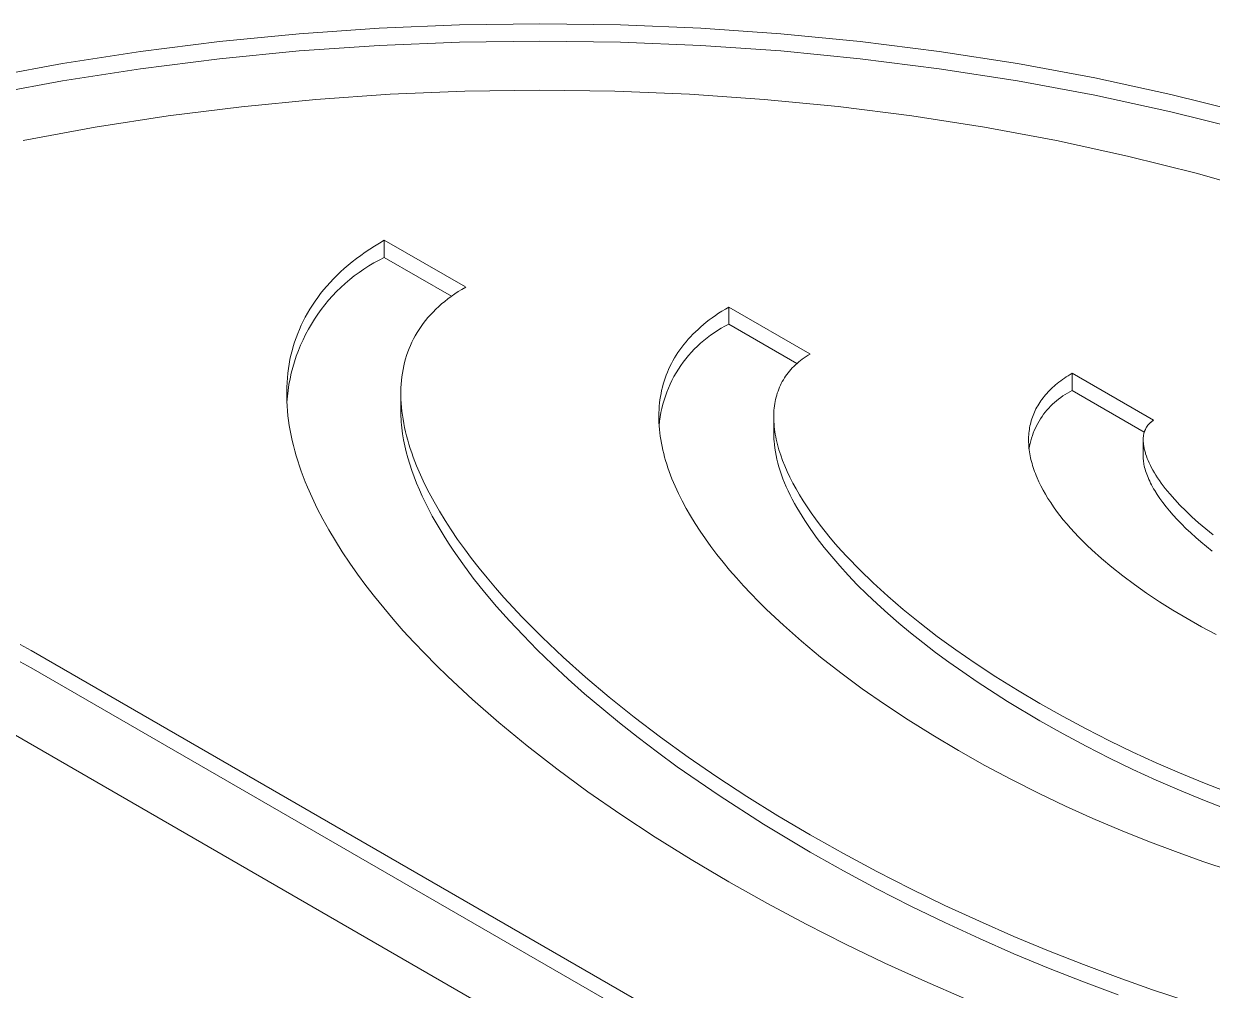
# Model space of a CAD drawing. Header units: inches. Extents: x -10 to 196, y -2 to 124.
# Drawn here: x 184.16 to 184.6495, y 47.68 to 48.0781 of the extents above; entities that cross this region are included whole.
import ezdxf

# ---------------------------------------------------------------- set-up
doc = ezdxf.new("R2010")
doc.units = ezdxf.units.IN
doc.layers.add('ZANO_R', color=7, linetype='Continuous', lineweight=0)

msp = doc.modelspace()

# ---------------------------------------------------------------- linework, layer by layer
at = {"layer": 'ZANO_R'}
for p, q in [((184.27345, 48.07403), (184.30641, 48.07631)), ((184.30641, 48.07631), (184.33948, 48.07767)), ((184.33948, 48.07767), (184.37262, 48.07813)), ((184.37262, 48.07813), (184.40576, 48.07767)), ((184.40576, 48.07767), (184.43884, 48.07631)), ((184.43884, 48.07631), (184.47179, 48.07403)), ((184.20816, 48.06675), (184.24068, 48.07084)), ((184.24068, 48.07084), (184.27345, 48.07403)), ((184.30641, 48.06919), (184.33948, 48.07056)), ((184.33948, 48.07056), (184.37262, 48.07102)), ((184.37262, 48.07102), (184.40576, 48.07056)), ((184.40576, 48.07056), (184.43884, 48.06919)), ((184.47179, 48.07403), (184.50456, 48.07085)), ((184.50456, 48.07085), (184.53708, 48.06675)), ((184.17595, 48.06174), (184.20816, 48.06675)), ((184.24068, 48.06373), (184.27345, 48.06692)), ((184.27345, 48.06692), (184.30641, 48.06919)), ((184.43884, 48.06919), (184.47179, 48.06692)), ((184.47179, 48.06692), (184.50456, 48.06373)), ((184.53708, 48.06675), (184.56929, 48.06174)), ((184.14411, 48.05582), (184.17595, 48.06174)), ((184.17595, 48.05462), (184.20816, 48.05963)), ((184.20816, 48.05963), (184.24068, 48.06373)), ((184.50456, 48.06373), (184.53708, 48.05963)), ((184.53708, 48.05963), (184.56929, 48.05463)), ((184.56929, 48.06174), (184.60113, 48.05582)), ((184.60113, 48.05582), (184.63254, 48.04899)), ((184.14411, 48.0487), (184.17595, 48.05462)), ((184.34176, 48.05035), (184.31095, 48.04907)), ((184.37262, 48.05077), (184.34176, 48.05035)), ((184.40348, 48.05035), (184.37262, 48.05077)), ((184.43429, 48.04907), (184.40348, 48.05035)), ((184.56929, 48.05463), (184.60113, 48.04871)), ((184.28026, 48.04695), (184.24974, 48.04398)), ((184.31095, 48.04907), (184.28026, 48.04695)), ((184.46498, 48.04695), (184.43429, 48.04907)), ((184.4955, 48.04399), (184.46498, 48.04695)), ((184.60113, 48.04871), (184.63254, 48.04188)), ((184.63254, 48.04899), (184.66345, 48.04125)), ((184.21945, 48.04017), (184.18945, 48.0355)), ((184.24974, 48.04398), (184.21945, 48.04017)), ((184.52578, 48.04017), (184.4955, 48.04399)), ((184.55578, 48.03551), (184.52578, 48.04017)), ((184.63254, 48.04188), (184.66345, 48.03414)), ((184.18945, 48.0355), (184.1598, 48.02999)), ((184.58544, 48.02999), (184.55578, 48.03551)), ((184.61469, 48.02363), (184.58544, 48.02999)), ((184.64348, 48.01643), (184.61469, 48.02363)), ((184.67175, 48.00837), (184.64348, 48.01643)), ((184.30254, 47.98533), (184.30448, 47.98659)), ((184.30448, 47.98659), (184.30648, 47.98782)), ((184.30648, 47.98782), (184.30853, 47.98903)), ((184.30853, 47.98903), (184.30853, 47.98192)), ((184.30853, 47.98903), (184.34195, 47.96973)), ((184.29534, 47.98007), (184.29706, 47.98142)), ((184.29706, 47.98142), (184.29883, 47.98274)), ((184.29883, 47.98274), (184.30066, 47.98405)), ((184.30066, 47.98405), (184.30254, 47.98533)), ((184.30636, 47.98081), (184.30853, 47.98192)), ((184.30853, 47.98192), (184.33623, 47.96592)), ((184.2905, 47.97589), (184.29206, 47.97731)), ((184.29206, 47.97731), (184.29367, 47.9787)), ((184.29367, 47.9787), (184.29534, 47.98007)), ((184.29811, 47.9757), (184.3001, 47.97708)), ((184.3001, 47.97708), (184.30215, 47.9784)), ((184.30215, 47.9784), (184.30423, 47.97964)), ((184.30423, 47.97964), (184.30636, 47.98081)), ((184.28482, 47.97003), (184.28616, 47.97152)), ((184.28616, 47.97152), (184.28755, 47.973)), ((184.28755, 47.973), (184.289, 47.97446)), ((184.289, 47.97446), (184.2905, 47.97589)), ((184.29241, 47.97115), (184.29426, 47.97273)), ((184.29426, 47.97273), (184.29616, 47.97425)), ((184.29616, 47.97425), (184.29811, 47.9757)), ((184.28111, 47.96541), (184.28229, 47.96697)), ((184.28229, 47.96697), (184.28353, 47.96851)), ((184.28353, 47.96851), (184.28482, 47.97003)), ((184.28721, 47.96605), (184.28888, 47.96781)), ((184.28888, 47.96781), (184.29062, 47.96951)), ((184.29062, 47.96951), (184.29241, 47.97115)), ((184.33751, 47.96683), (184.3361, 47.96583)), ((184.33897, 47.9678), (184.33751, 47.96683)), ((184.34048, 47.96874), (184.33897, 47.9678)), ((184.34204, 47.96967), (184.34048, 47.96874)), ((184.27788, 47.96062), (184.27891, 47.96223)), ((184.27891, 47.96223), (184.27998, 47.96383)), ((184.27998, 47.96383), (184.28111, 47.96541)), ((184.28255, 47.96045), (184.28404, 47.96237)), ((184.28404, 47.96237), (184.28559, 47.96423)), ((184.28559, 47.96423), (184.28721, 47.96605)), ((184.33215, 47.96271), (184.33093, 47.96163)), ((184.33342, 47.96378), (184.33215, 47.96271)), ((184.33474, 47.96481), (184.33342, 47.96378)), ((184.3361, 47.96583), (184.33474, 47.96481)), ((184.27513, 47.95565), (184.27599, 47.95733)), ((184.27599, 47.95733), (184.27691, 47.95898)), ((184.27691, 47.95898), (184.27788, 47.96062)), ((184.27977, 47.95646), (184.28112, 47.95848)), ((184.28112, 47.95848), (184.28255, 47.96045)), ((184.32652, 47.95709), (184.32553, 47.9559)), ((184.32755, 47.95825), (184.32652, 47.95709)), ((184.32863, 47.9594), (184.32755, 47.95825)), ((184.32976, 47.96053), (184.32863, 47.9594)), ((184.33093, 47.96163), (184.32976, 47.96053)), ((184.44236, 47.95612), (184.44361, 47.95705)), ((184.44361, 47.95705), (184.4449, 47.95796)), ((184.4449, 47.95796), (184.44622, 47.95886)), ((184.44622, 47.95886), (184.44758, 47.95974)), ((184.44758, 47.95974), (184.44899, 47.96061)), ((184.44899, 47.96061), (184.45042, 47.96146)), ((184.45042, 47.96146), (184.45042, 47.95435)), ((184.45042, 47.96146), (184.48385, 47.94216)), ((184.27285, 47.95053), (184.27355, 47.95225)), ((184.27355, 47.95225), (184.27432, 47.95396)), ((184.27432, 47.95396), (184.27513, 47.95565)), ((184.27612, 47.95015), (184.27726, 47.9523)), ((184.27726, 47.9523), (184.27848, 47.9544)), ((184.27848, 47.9544), (184.27977, 47.95646)), ((184.32285, 47.95221), (184.32205, 47.95094)), ((184.3237, 47.95346), (184.32285, 47.95221)), ((184.32459, 47.95469), (184.3237, 47.95346)), ((184.32553, 47.9559), (184.32459, 47.95469)), ((184.43667, 47.95126), (184.43773, 47.95226)), ((184.43773, 47.95226), (184.43883, 47.95325)), ((184.43883, 47.95325), (184.43997, 47.95422)), ((184.43997, 47.95422), (184.44115, 47.95518)), ((184.44115, 47.95518), (184.44236, 47.95612)), ((184.4458, 47.95179), (184.44731, 47.95269)), ((184.44731, 47.95269), (184.44885, 47.95355)), ((184.44885, 47.95355), (184.45042, 47.95435)), ((184.45042, 47.95435), (184.47844, 47.93817)), ((184.27103, 47.94524), (184.27158, 47.94702)), ((184.27158, 47.94702), (184.27219, 47.94878)), ((184.27219, 47.94878), (184.27285, 47.95053)), ((184.27405, 47.94576), (184.27505, 47.94797)), ((184.27505, 47.94797), (184.27612, 47.95015)), ((184.31992, 47.94702), (184.3193, 47.94567)), ((184.32059, 47.94834), (184.31992, 47.94702)), ((184.32129, 47.94965), (184.32059, 47.94834)), ((184.32205, 47.95094), (184.32129, 47.94965)), ((184.43191, 47.94603), (184.43279, 47.9471)), ((184.43279, 47.9471), (184.4337, 47.94816)), ((184.4337, 47.94816), (184.43465, 47.94921)), ((184.43465, 47.94921), (184.43564, 47.95024)), ((184.43564, 47.95024), (184.43667, 47.95126)), ((184.43876, 47.94652), (184.44009, 47.94767)), ((184.44009, 47.94767), (184.44147, 47.94877)), ((184.44147, 47.94877), (184.44288, 47.94983)), ((184.44288, 47.94983), (184.44432, 47.95083)), ((184.44432, 47.95083), (184.4458, 47.95179)), ((184.27008, 47.94163), (184.27053, 47.94344)), ((184.27053, 47.94344), (184.27103, 47.94524)), ((184.27228, 47.94123), (184.27313, 47.94351)), ((184.27313, 47.94351), (184.27405, 47.94576)), ((184.3182, 47.94293), (184.31772, 47.94153)), ((184.31873, 47.94431), (184.3182, 47.94293)), ((184.3193, 47.94567), (184.31873, 47.94431)), ((184.42876, 47.9416), (184.42949, 47.94273)), ((184.42949, 47.94273), (184.43026, 47.94384)), ((184.43026, 47.94384), (184.43106, 47.94494)), ((184.43106, 47.94494), (184.43191, 47.94603)), ((184.43383, 47.94149), (184.435, 47.94281)), ((184.435, 47.94281), (184.43621, 47.94409)), ((184.43621, 47.94409), (184.43746, 47.94533)), ((184.43746, 47.94533), (184.43876, 47.94652)), ((184.48393, 47.9421), (184.48309, 47.94159)), ((184.26903, 47.9361), (184.26933, 47.93796)), ((184.26933, 47.93796), (184.26968, 47.9398)), ((184.26968, 47.9398), (184.27008, 47.94163)), ((184.27083, 47.93659), (184.27152, 47.93892)), ((184.27152, 47.93892), (184.27228, 47.94123)), ((184.31654, 47.93722), (184.31623, 47.93575)), ((184.31689, 47.93867), (184.31654, 47.93722)), ((184.31728, 47.94011), (184.31689, 47.93867)), ((184.31772, 47.94153), (184.31728, 47.94011)), ((184.42619, 47.93697), (184.42677, 47.93815)), ((184.42677, 47.93815), (184.4274, 47.93931)), ((184.4274, 47.93931), (184.42806, 47.94046)), ((184.42806, 47.94046), (184.42876, 47.9416)), ((184.42964, 47.93583), (184.43061, 47.9373)), ((184.43061, 47.9373), (184.43164, 47.93873)), ((184.43164, 47.93873), (184.43271, 47.94013)), ((184.43271, 47.94013), (184.43383, 47.94149)), ((184.47786, 47.93764), (184.47721, 47.93702)), ((184.47853, 47.93825), (184.47786, 47.93764)), ((184.47923, 47.93885), (184.47853, 47.93825)), ((184.47995, 47.93943), (184.47923, 47.93885)), ((184.4807, 47.93999), (184.47995, 47.93943)), ((184.48147, 47.94054), (184.4807, 47.93999)), ((184.48227, 47.94108), (184.48147, 47.94054)), ((184.48309, 47.94159), (184.48227, 47.94108)), ((184.26845, 47.93042), (184.26859, 47.93233)), ((184.26859, 47.93233), (184.26879, 47.93422)), ((184.26879, 47.93422), (184.26903, 47.9361)), ((184.26969, 47.93187), (184.27022, 47.93424)), ((184.27022, 47.93424), (184.27083, 47.93659)), ((184.31576, 47.93276), (184.31559, 47.93124)), ((184.31597, 47.93426), (184.31576, 47.93276)), ((184.31623, 47.93575), (184.31597, 47.93426)), ((184.42419, 47.93214), (184.42464, 47.93336)), ((184.42464, 47.93336), (184.42512, 47.93458)), ((184.42512, 47.93458), (184.42563, 47.93578)), ((184.42563, 47.93578), (184.42619, 47.93697)), ((184.42702, 47.93124), (184.42784, 47.9328)), ((184.42784, 47.9328), (184.42871, 47.93433)), ((184.42871, 47.93433), (184.42964, 47.93583)), ((184.47382, 47.93297), (184.47334, 47.93224)), ((184.47432, 47.93368), (184.47382, 47.93297)), ((184.47485, 47.93437), (184.47432, 47.93368)), ((184.4754, 47.93505), (184.47485, 47.93437)), ((184.47598, 47.93572), (184.4754, 47.93505)), ((184.47658, 47.93638), (184.47598, 47.93572)), ((184.47721, 47.93702), (184.47658, 47.93638)), ((184.58863, 47.93211), (184.58941, 47.93263)), ((184.58941, 47.93263), (184.59021, 47.93315)), ((184.59021, 47.93315), (184.59103, 47.93365)), ((184.59103, 47.93365), (184.59188, 47.93415)), ((184.59188, 47.93415), (184.59188, 47.92703)), ((184.59188, 47.93415), (184.62537, 47.91481)), ((184.26831, 47.92656), (184.26835, 47.9285)), ((184.26835, 47.9285), (184.26845, 47.93042)), ((184.26888, 47.92708), (184.26924, 47.92948)), ((184.26924, 47.92948), (184.26969, 47.93187)), ((184.31537, 47.92815), (184.31533, 47.92658)), ((184.31546, 47.9297), (184.31537, 47.92815)), ((184.31559, 47.93124), (184.31546, 47.9297)), ((184.42276, 47.92712), (184.42307, 47.92839)), ((184.42307, 47.92839), (184.42341, 47.92965)), ((184.42341, 47.92965), (184.42378, 47.9309)), ((184.42378, 47.9309), (184.42419, 47.93214)), ((184.42489, 47.92641), (184.42554, 47.92805)), ((184.42554, 47.92805), (184.42625, 47.92966)), ((184.42625, 47.92966), (184.42702, 47.93124)), ((184.47098, 47.92762), (184.47068, 47.9268)), ((184.47132, 47.92842), (184.47098, 47.92762)), ((184.47167, 47.92921), (184.47132, 47.92842)), ((184.47205, 47.92999), (184.47167, 47.92921)), ((184.47246, 47.93075), (184.47205, 47.92999)), ((184.47289, 47.93151), (184.47246, 47.93075)), ((184.47334, 47.93224), (184.47289, 47.93151)), ((184.58253, 47.92708), (184.58312, 47.92767)), ((184.58312, 47.92767), (184.58374, 47.92825)), ((184.58374, 47.92825), (184.58438, 47.92883)), ((184.58438, 47.92883), (184.58504, 47.92939)), ((184.58504, 47.92939), (184.58571, 47.92995)), ((184.58571, 47.92995), (184.58641, 47.9305)), ((184.58641, 47.9305), (184.58713, 47.93105)), ((184.58713, 47.93105), (184.58787, 47.93158)), ((184.58787, 47.93158), (184.58863, 47.93211)), ((184.26831, 47.92461), (184.26831, 47.92656)), ((184.26837, 47.92265), (184.26831, 47.92461)), ((184.26848, 47.92067), (184.26837, 47.92265)), ((184.26839, 47.92225), (184.26859, 47.92467)), ((184.26859, 47.92467), (184.26888, 47.92708)), ((184.31533, 47.92658), (184.31533, 47.925)), ((184.31533, 47.925), (184.31538, 47.9234)), ((184.31533, 47.91876), (184.31533, 47.92341)), ((184.31538, 47.9234), (184.31547, 47.92179)), ((184.4219, 47.92193), (184.42206, 47.92325)), ((184.42206, 47.92325), (184.42226, 47.92455)), ((184.42226, 47.92455), (184.4225, 47.92584)), ((184.4225, 47.92584), (184.42276, 47.92712)), ((184.42326, 47.92138), (184.42374, 47.92308)), ((184.42374, 47.92308), (184.42429, 47.92475)), ((184.42429, 47.92475), (184.42489, 47.92641)), ((184.46952, 47.92254), (184.46936, 47.92165)), ((184.4697, 47.92342), (184.46952, 47.92254)), ((184.46991, 47.92428), (184.4697, 47.92342)), ((184.47014, 47.92514), (184.46991, 47.92428)), ((184.4704, 47.92598), (184.47014, 47.92514)), ((184.47068, 47.9268), (184.4704, 47.92598)), ((184.57848, 47.92212), (184.57892, 47.92277)), ((184.57892, 47.92277), (184.57937, 47.9234)), ((184.57937, 47.9234), (184.57985, 47.92403)), ((184.57985, 47.92403), (184.58034, 47.92466)), ((184.58034, 47.92466), (184.58086, 47.92527)), ((184.58086, 47.92527), (184.5814, 47.92588)), ((184.5814, 47.92588), (184.58195, 47.92649)), ((184.58195, 47.92649), (184.58253, 47.92708)), ((184.58454, 47.92214), (184.58538, 47.92286)), ((184.58538, 47.92286), (184.58625, 47.92355)), ((184.58625, 47.92355), (184.58713, 47.92421)), ((184.58713, 47.92421), (184.58804, 47.92484)), ((184.58804, 47.92484), (184.58897, 47.92543)), ((184.58897, 47.92543), (184.58992, 47.926)), ((184.58992, 47.926), (184.59089, 47.92653)), ((184.59089, 47.92653), (184.59188, 47.92703)), ((184.59188, 47.92703), (184.62155, 47.9099)), ((184.26863, 47.91867), (184.26848, 47.92067)), ((184.26884, 47.91667), (184.26863, 47.91867)), ((184.31542, 47.92202), (184.31533, 47.91948)), ((184.31533, 47.91876), (184.31534, 47.9176)), ((184.31547, 47.92179), (184.3156, 47.92016)), ((184.3156, 47.92016), (184.31577, 47.91852)), ((184.31577, 47.91852), (184.31599, 47.91687)), ((184.4216, 47.91658), (184.42162, 47.91793)), ((184.42162, 47.91793), (184.42168, 47.91928)), ((184.42168, 47.91928), (184.42177, 47.92061)), ((184.42177, 47.92061), (184.4219, 47.92193)), ((184.42215, 47.91622), (184.42246, 47.91795)), ((184.42246, 47.91795), (184.42283, 47.91968)), ((184.42283, 47.91968), (184.42326, 47.92138)), ((184.46897, 47.91798), (184.46894, 47.91703)), ((184.46903, 47.91891), (184.46897, 47.91798)), ((184.46912, 47.91984), (184.46903, 47.91891)), ((184.46923, 47.92075), (184.46912, 47.91984)), ((184.46936, 47.92165), (184.46923, 47.92075)), ((184.57599, 47.91745), (184.57629, 47.91813)), ((184.57629, 47.91813), (184.5766, 47.91881)), ((184.5766, 47.91881), (184.57694, 47.91949)), ((184.57694, 47.91949), (184.5773, 47.92016)), ((184.5773, 47.92016), (184.57767, 47.92082)), ((184.57767, 47.92082), (184.57807, 47.92147)), ((184.57807, 47.92147), (184.57848, 47.92212)), ((184.58007, 47.91726), (184.58074, 47.91813)), ((184.58074, 47.91813), (184.58145, 47.91899)), ((184.58145, 47.91899), (184.58218, 47.91981)), ((184.58218, 47.91981), (184.58294, 47.92061)), ((184.58294, 47.92061), (184.58373, 47.92139)), ((184.58373, 47.92139), (184.58454, 47.92214)), ((184.26909, 47.91465), (184.26884, 47.91667)), ((184.2694, 47.91262), (184.26909, 47.91465)), ((184.31534, 47.9176), (184.31537, 47.91643)), ((184.31537, 47.91643), (184.31543, 47.91526)), ((184.31543, 47.91526), (184.31551, 47.91407)), ((184.31551, 47.91407), (184.31562, 47.91288)), ((184.31562, 47.91288), (184.31574, 47.91168)), ((184.31599, 47.91687), (184.31625, 47.9152)), ((184.31625, 47.9152), (184.31655, 47.91351)), ((184.31655, 47.91351), (184.31689, 47.91182)), ((184.42161, 47.91522), (184.4216, 47.91658)), ((184.42165, 47.91384), (184.42161, 47.91522)), ((184.42173, 47.91246), (184.42165, 47.91384)), ((184.42172, 47.91272), (184.42191, 47.91447)), ((184.42191, 47.91447), (184.42215, 47.91622)), ((184.46894, 47.91703), (184.46893, 47.91607)), ((184.46893, 47.91607), (184.46895, 47.91511)), ((184.46893, 47.90908), (184.46893, 47.91512)), ((184.46895, 47.91511), (184.46899, 47.91413)), ((184.46899, 47.91413), (184.46905, 47.91314)), ((184.46905, 47.91314), (184.46914, 47.91214)), ((184.57446, 47.91248), (184.57462, 47.91321)), ((184.57462, 47.91321), (184.5748, 47.91393)), ((184.5748, 47.91393), (184.575, 47.91464)), ((184.575, 47.91464), (184.57522, 47.91535)), ((184.57522, 47.91535), (184.57546, 47.91605)), ((184.57546, 47.91605), (184.57571, 47.91675)), ((184.57571, 47.91675), (184.57599, 47.91745)), ((184.57716, 47.91256), (184.57768, 47.91354)), ((184.57768, 47.91354), (184.57823, 47.9145)), ((184.57823, 47.9145), (184.57881, 47.91544)), ((184.57881, 47.91544), (184.57942, 47.91636)), ((184.57942, 47.91636), (184.58007, 47.91726)), ((184.62302, 47.91277), (184.62293, 47.91265)), ((184.62312, 47.91289), (184.62302, 47.91277)), ((184.62322, 47.913), (184.62312, 47.91289)), ((184.62332, 47.91312), (184.62322, 47.913)), ((184.62342, 47.91323), (184.62332, 47.91312)), ((184.62353, 47.91334), (184.62342, 47.91323)), ((184.62363, 47.91345), (184.62353, 47.91334)), ((184.62374, 47.91356), (184.62363, 47.91345)), ((184.62386, 47.91367), (184.62374, 47.91356)), ((184.62397, 47.91377), (184.62386, 47.91367)), ((184.62409, 47.91387), (184.62397, 47.91377)), ((184.62421, 47.91397), (184.62409, 47.91387)), ((184.62433, 47.91407), (184.62421, 47.91397)), ((184.62445, 47.91417), (184.62433, 47.91407)), ((184.62458, 47.91426), (184.62445, 47.91417)), ((184.62471, 47.91435), (184.62458, 47.91426)), ((184.62484, 47.91444), (184.62471, 47.91435)), ((184.62497, 47.91453), (184.62484, 47.91444)), ((184.62511, 47.91462), (184.62497, 47.91453)), ((184.62525, 47.9147), (184.62511, 47.91462)), ((184.62539, 47.91479), (184.62525, 47.9147)), ((184.26975, 47.91057), (184.2694, 47.91262)), ((184.27016, 47.90851), (184.26975, 47.91057)), ((184.27061, 47.90644), (184.27016, 47.90851)), ((184.31574, 47.91168), (184.31589, 47.91047)), ((184.31589, 47.91047), (184.31606, 47.90926)), ((184.31606, 47.90926), (184.31647, 47.90681)), ((184.31689, 47.91182), (184.31728, 47.91011)), ((184.31728, 47.91011), (184.31771, 47.90838)), ((184.31771, 47.90838), (184.31818, 47.90665)), ((184.42185, 47.91107), (184.42173, 47.91246)), ((184.42199, 47.90967), (184.42185, 47.91107)), ((184.42218, 47.90826), (184.42199, 47.90967)), ((184.42239, 47.90685), (184.42218, 47.90826)), ((184.46893, 47.90908), (184.46894, 47.90837)), ((184.46894, 47.90837), (184.46896, 47.90766)), ((184.46914, 47.91214), (184.46926, 47.91113)), ((184.46926, 47.91113), (184.4694, 47.9101)), ((184.4694, 47.9101), (184.46956, 47.90907)), ((184.46956, 47.90907), (184.46975, 47.90803)), ((184.46975, 47.90803), (184.46997, 47.90698)), ((184.57389, 47.90726), (184.57391, 47.90802)), ((184.57391, 47.90802), (184.57396, 47.90877)), ((184.57396, 47.90877), (184.57402, 47.90952)), ((184.57402, 47.90952), (184.5741, 47.91027)), ((184.5741, 47.91027), (184.5742, 47.91101)), ((184.5742, 47.91101), (184.57432, 47.91175)), ((184.57432, 47.91175), (184.57446, 47.91248)), ((184.5751, 47.90744), (184.57544, 47.90849)), ((184.57544, 47.90849), (184.57582, 47.90953)), ((184.57582, 47.90953), (184.57623, 47.91056)), ((184.57623, 47.91056), (184.57668, 47.91157)), ((184.57668, 47.91157), (184.57716, 47.91256)), ((184.62119, 47.90807), (184.62115, 47.90772)), ((184.62123, 47.90842), (184.62119, 47.90807)), ((184.62128, 47.90875), (184.62123, 47.90842)), ((184.62134, 47.90908), (184.62128, 47.90875)), ((184.62142, 47.9094), (184.62134, 47.90908)), ((184.6215, 47.90972), (184.62142, 47.9094)), ((184.62159, 47.91003), (184.6215, 47.90972)), ((184.62169, 47.91034), (184.62159, 47.91003)), ((184.62174, 47.91049), (184.62169, 47.91034)), ((184.6218, 47.91063), (184.62174, 47.91049)), ((184.62186, 47.91078), (184.6218, 47.91063)), ((184.62192, 47.91092), (184.62186, 47.91078)), ((184.62198, 47.91107), (184.62192, 47.91092)), ((184.62205, 47.91121), (184.62198, 47.91107)), ((184.62212, 47.91135), (184.62205, 47.91121)), ((184.62219, 47.91149), (184.62212, 47.91135)), ((184.62226, 47.91162), (184.62219, 47.91149)), ((184.62233, 47.91176), (184.62226, 47.91162)), ((184.62241, 47.91189), (184.62233, 47.91176)), ((184.62249, 47.91202), (184.62241, 47.91189)), ((184.62257, 47.91215), (184.62249, 47.91202)), ((184.62266, 47.91228), (184.62257, 47.91215)), ((184.62275, 47.9124), (184.62266, 47.91228)), ((184.62283, 47.91253), (184.62275, 47.9124)), ((184.62293, 47.91265), (184.62283, 47.91253)), ((184.27111, 47.90436), (184.27061, 47.90644)), ((184.27166, 47.90227), (184.27111, 47.90436)), ((184.31647, 47.90681), (184.31698, 47.90433)), ((184.31698, 47.90433), (184.31757, 47.90182)), ((184.31818, 47.90665), (184.31869, 47.9049)), ((184.31869, 47.9049), (184.31924, 47.90314)), ((184.31924, 47.90314), (184.31983, 47.90137)), ((184.42264, 47.90542), (184.42239, 47.90685)), ((184.42293, 47.90399), (184.42264, 47.90542)), ((184.42324, 47.90255), (184.42293, 47.90399)), ((184.46896, 47.90766), (184.46899, 47.90695)), ((184.46899, 47.90695), (184.46904, 47.90623)), ((184.46904, 47.90623), (184.46917, 47.90478)), ((184.46917, 47.90478), (184.46935, 47.9033)), ((184.46935, 47.9033), (184.46959, 47.9018)), ((184.46997, 47.90698), (184.4702, 47.90592)), ((184.4702, 47.90592), (184.47047, 47.90485)), ((184.47047, 47.90485), (184.47076, 47.90377)), ((184.47076, 47.90377), (184.47107, 47.90268)), ((184.57388, 47.90649), (184.57389, 47.90726)), ((184.5739, 47.90572), (184.57388, 47.90649)), ((184.57393, 47.90495), (184.5739, 47.90572)), ((184.57398, 47.90417), (184.57393, 47.90495)), ((184.57405, 47.90338), (184.57398, 47.90417)), ((184.57414, 47.90259), (184.57405, 47.90338)), ((184.5741, 47.90314), (184.57429, 47.90422)), ((184.57429, 47.90422), (184.57453, 47.9053)), ((184.57453, 47.9053), (184.57479, 47.90638)), ((184.57479, 47.90638), (184.5751, 47.90744)), ((184.62112, 47.90701), (184.62111, 47.90664)), ((184.62111, 47.90664), (184.62112, 47.90627)), ((184.62111, 47.8996), (184.62111, 47.9059)), ((184.62113, 47.90737), (184.62112, 47.90701)), ((184.62112, 47.90627), (184.62114, 47.90589)), ((184.62115, 47.90772), (184.62113, 47.90737)), ((184.62114, 47.90589), (184.62116, 47.90551)), ((184.62116, 47.90551), (184.6212, 47.90512)), ((184.6212, 47.90512), (184.62125, 47.90472)), ((184.62125, 47.90472), (184.6213, 47.90432)), ((184.6213, 47.90432), (184.62137, 47.90392)), ((184.62137, 47.90392), (184.62144, 47.90351)), ((184.62144, 47.90351), (184.62153, 47.90309)), ((184.62153, 47.90309), (184.62163, 47.90267)), ((184.27226, 47.90016), (184.27166, 47.90227)), ((184.27291, 47.89804), (184.27226, 47.90016)), ((184.2736, 47.89592), (184.27291, 47.89804)), ((184.31757, 47.90182), (184.31825, 47.89928)), ((184.31825, 47.89928), (184.31901, 47.89672)), ((184.31983, 47.90137), (184.32046, 47.89958)), ((184.32046, 47.89958), (184.32114, 47.89779)), ((184.4236, 47.9011), (184.42324, 47.90255)), ((184.42398, 47.89964), (184.4236, 47.9011)), ((184.4244, 47.89817), (184.42398, 47.89964)), ((184.42485, 47.8967), (184.4244, 47.89817)), ((184.46959, 47.9018), (184.46988, 47.90028)), ((184.46988, 47.90028), (184.47022, 47.89874)), ((184.47022, 47.89874), (184.47062, 47.89718)), ((184.47107, 47.90268), (184.47141, 47.90159)), ((184.47141, 47.90159), (184.47178, 47.90048)), ((184.47178, 47.90048), (184.47258, 47.89824)), ((184.47258, 47.89824), (184.47349, 47.89597)), ((184.57425, 47.9018), (184.57414, 47.90259)), ((184.57438, 47.90101), (184.57425, 47.9018)), ((184.57452, 47.90021), (184.57438, 47.90101)), ((184.57469, 47.8994), (184.57452, 47.90021)), ((184.57487, 47.89859), (184.57469, 47.8994)), ((184.57507, 47.89778), (184.57487, 47.89859)), ((184.62111, 47.8996), (184.62112, 47.89931)), ((184.62112, 47.89931), (184.62113, 47.89902)), ((184.62113, 47.89902), (184.62114, 47.89873)), ((184.62114, 47.89873), (184.62116, 47.89844)), ((184.62116, 47.89844), (184.62119, 47.89814)), ((184.62119, 47.89814), (184.62122, 47.89784)), ((184.62163, 47.90267), (184.62173, 47.90224)), ((184.62173, 47.90224), (184.62185, 47.90181)), ((184.62185, 47.90181), (184.62198, 47.90137)), ((184.62198, 47.90137), (184.62211, 47.90093)), ((184.62211, 47.90093), (184.62242, 47.90003)), ((184.62242, 47.90003), (184.62276, 47.89911)), ((184.62276, 47.89911), (184.62315, 47.89817)), ((184.62315, 47.89817), (184.62358, 47.89721)), ((184.27435, 47.89378), (184.2736, 47.89592)), ((184.27514, 47.89163), (184.27435, 47.89378)), ((184.31901, 47.89672), (184.31987, 47.89413)), ((184.31987, 47.89413), (184.32082, 47.89152)), ((184.32114, 47.89779), (184.32185, 47.89598)), ((184.32185, 47.89598), (184.32341, 47.89233)), ((184.42534, 47.89522), (184.42485, 47.8967)), ((184.42586, 47.89373), (184.42534, 47.89522)), ((184.42641, 47.89224), (184.42586, 47.89373)), ((184.47062, 47.89718), (184.47107, 47.8956)), ((184.47107, 47.8956), (184.47157, 47.894)), ((184.47157, 47.894), (184.47212, 47.89238)), ((184.47349, 47.89597), (184.47449, 47.89366)), ((184.47449, 47.89366), (184.4756, 47.89132)), ((184.5753, 47.89697), (184.57507, 47.89778)), ((184.57554, 47.89615), (184.5753, 47.89697)), ((184.57579, 47.89532), (184.57554, 47.89615)), ((184.57607, 47.8945), (184.57579, 47.89532)), ((184.57637, 47.89367), (184.57607, 47.8945)), ((184.57668, 47.89284), (184.57637, 47.89367)), ((184.62122, 47.89784), (184.62126, 47.89754)), ((184.62126, 47.89754), (184.6213, 47.89723)), ((184.6213, 47.89723), (184.6214, 47.8966)), ((184.6214, 47.8966), (184.62153, 47.89597)), ((184.62153, 47.89597), (184.62168, 47.89532)), ((184.62168, 47.89532), (184.62186, 47.89465)), ((184.62186, 47.89465), (184.62206, 47.89398)), ((184.62206, 47.89398), (184.62229, 47.89329)), ((184.62229, 47.89329), (184.62253, 47.89259)), ((184.62358, 47.89721), (184.62405, 47.89624)), ((184.62405, 47.89624), (184.62456, 47.89524)), ((184.62456, 47.89524), (184.62512, 47.89424)), ((184.62512, 47.89424), (184.62571, 47.89321)), ((184.62571, 47.89321), (184.62635, 47.89217)), ((184.27598, 47.88947), (184.27514, 47.89163)), ((184.27687, 47.8873), (184.27598, 47.88947)), ((184.32082, 47.89152), (184.32185, 47.88888)), ((184.32185, 47.88888), (184.32297, 47.88622)), ((184.32341, 47.89233), (184.32512, 47.88864)), ((184.32512, 47.88864), (184.327, 47.88491)), ((184.42699, 47.89074), (184.42641, 47.89224)), ((184.42826, 47.88772), (184.42699, 47.89074)), ((184.47212, 47.89238), (184.47273, 47.89074)), ((184.47273, 47.89074), (184.47339, 47.88909)), ((184.47339, 47.88909), (184.4741, 47.88742)), ((184.4756, 47.89132), (184.4768, 47.88895)), ((184.4768, 47.88895), (184.47811, 47.88656)), ((184.57701, 47.892), (184.57668, 47.89284)), ((184.57736, 47.89116), (184.57701, 47.892)), ((184.57812, 47.88948), (184.57736, 47.89116)), ((184.57895, 47.88778), (184.57812, 47.88948)), ((184.62253, 47.89259), (184.62281, 47.89189)), ((184.62281, 47.89189), (184.6231, 47.89117)), ((184.6231, 47.89117), (184.62342, 47.89044)), ((184.62342, 47.89044), (184.62377, 47.88969)), ((184.62377, 47.88969), (184.62414, 47.88894)), ((184.62414, 47.88894), (184.62453, 47.88818)), ((184.62635, 47.89217), (184.62703, 47.89111)), ((184.62703, 47.89111), (184.62776, 47.89004)), ((184.62776, 47.89004), (184.62853, 47.88896)), ((184.62853, 47.88896), (184.62934, 47.88786)), ((184.27879, 47.88293), (184.27687, 47.8873)), ((184.32297, 47.88622), (184.32417, 47.88354)), ((184.32417, 47.88354), (184.32546, 47.88083)), ((184.327, 47.88491), (184.32903, 47.88115)), ((184.42966, 47.88467), (184.42826, 47.88772)), ((184.43119, 47.8816), (184.42966, 47.88467)), ((184.4741, 47.88742), (184.47487, 47.88573)), ((184.47487, 47.88573), (184.47569, 47.88402)), ((184.47569, 47.88402), (184.47656, 47.8823)), ((184.47811, 47.88656), (184.47952, 47.88413)), ((184.47952, 47.88413), (184.48103, 47.88167)), ((184.57985, 47.88607), (184.57895, 47.88778)), ((184.58082, 47.88435), (184.57985, 47.88607)), ((184.58187, 47.88262), (184.58082, 47.88435)), ((184.62453, 47.88818), (184.62495, 47.88741)), ((184.62495, 47.88741), (184.6254, 47.88663)), ((184.6254, 47.88663), (184.62587, 47.88584)), ((184.62587, 47.88584), (184.62688, 47.88423)), ((184.62688, 47.88423), (184.628, 47.88259)), ((184.62934, 47.88786), (184.63019, 47.88675)), ((184.63019, 47.88675), (184.63109, 47.88563)), ((184.63109, 47.88563), (184.63204, 47.88449)), ((184.63204, 47.88449), (184.63406, 47.88219)), ((184.2809, 47.87853), (184.27879, 47.88293)), ((184.2832, 47.87409), (184.2809, 47.87853)), ((184.32546, 47.88083), (184.32684, 47.87811)), ((184.32903, 47.88115), (184.33122, 47.87734)), ((184.43285, 47.87851), (184.43119, 47.8816)), ((184.43464, 47.8754), (184.43285, 47.87851)), ((184.47656, 47.8823), (184.47749, 47.88056)), ((184.47749, 47.88056), (184.47847, 47.87881)), ((184.47847, 47.87881), (184.4795, 47.87704)), ((184.48103, 47.88167), (184.48264, 47.87919)), ((184.48264, 47.87919), (184.48435, 47.87669)), ((184.58299, 47.88088), (184.58187, 47.88262)), ((184.58418, 47.87914), (184.58299, 47.88088)), ((184.58544, 47.87739), (184.58418, 47.87914)), ((184.628, 47.88259), (184.62922, 47.88091)), ((184.62922, 47.88091), (184.63054, 47.87921)), ((184.63054, 47.87921), (184.63196, 47.87747)), ((184.63406, 47.88219), (184.63625, 47.87984)), ((184.63625, 47.87984), (184.63863, 47.87746)), ((184.28568, 47.86961), (184.2832, 47.87409)), ((184.32684, 47.87811), (184.3283, 47.87536)), ((184.3283, 47.87536), (184.32984, 47.87259)), ((184.33122, 47.87734), (184.33357, 47.8735)), ((184.43656, 47.87226), (184.43464, 47.8754)), ((184.4795, 47.87704), (184.48059, 47.87526)), ((184.48059, 47.87526), (184.48173, 47.87346)), ((184.48435, 47.87669), (184.48616, 47.87416)), ((184.48616, 47.87416), (184.48808, 47.87161)), ((184.58677, 47.87563), (184.58544, 47.87739)), ((184.58817, 47.87386), (184.58677, 47.87563)), ((184.58965, 47.87209), (184.58817, 47.87386)), ((184.63196, 47.87747), (184.63349, 47.87571)), ((184.63349, 47.87571), (184.63512, 47.87392)), ((184.63512, 47.87392), (184.63686, 47.87211)), ((184.63863, 47.87746), (184.64119, 47.87504)), ((184.64119, 47.87504), (184.64394, 47.8726)), ((184.28836, 47.8651), (184.28568, 47.86961)), ((184.32984, 47.87259), (184.33147, 47.8698)), ((184.33147, 47.8698), (184.33319, 47.867)), ((184.33357, 47.8735), (184.33607, 47.86963)), ((184.33607, 47.86963), (184.33872, 47.86573)), ((184.43861, 47.86911), (184.43656, 47.87226)), ((184.44078, 47.86594), (184.43861, 47.86911)), ((184.48173, 47.87346), (184.48417, 47.86983)), ((184.48417, 47.86983), (184.48683, 47.86614)), ((184.48808, 47.87161), (184.49009, 47.86903)), ((184.49009, 47.86903), (184.49221, 47.86644)), ((184.59119, 47.87031), (184.58965, 47.87209)), ((184.5928, 47.86854), (184.59119, 47.87031)), ((184.63686, 47.87211), (184.6387, 47.87028)), ((184.6387, 47.87028), (184.64065, 47.86843)), ((184.64394, 47.8726), (184.64686, 47.87013)), ((184.64686, 47.87013), (184.64998, 47.86763)), ((184.29122, 47.86057), (184.28836, 47.8651)), ((184.33319, 47.867), (184.33498, 47.86418)), ((184.33498, 47.86418), (184.33686, 47.86134)), ((184.33872, 47.86573), (184.34153, 47.8618)), ((184.44308, 47.86276), (184.44078, 47.86594)), ((184.48683, 47.86614), (184.4897, 47.86241)), ((184.49221, 47.86644), (184.49443, 47.86382)), ((184.49443, 47.86382), (184.49675, 47.86119)), ((184.59448, 47.86675), (184.5928, 47.86854)), ((184.59623, 47.86497), (184.59448, 47.86675)), ((184.59805, 47.86318), (184.59623, 47.86497)), ((184.64065, 47.86843), (184.64271, 47.86656)), ((184.64271, 47.86656), (184.64488, 47.86467)), ((184.64488, 47.86467), (184.64716, 47.86277)), ((184.29426, 47.856), (184.29122, 47.86057)), ((184.33686, 47.86134), (184.34086, 47.85561)), ((184.34153, 47.8618), (184.34449, 47.85785)), ((184.44551, 47.85956), (184.44308, 47.86276)), ((184.44806, 47.85635), (184.44551, 47.85956)), ((184.4897, 47.86241), (184.49279, 47.85863)), ((184.49675, 47.86119), (184.49918, 47.85854)), ((184.59994, 47.86139), (184.59805, 47.86318)), ((184.60392, 47.85781), (184.59994, 47.86139)), ((184.64716, 47.86277), (184.64954, 47.86086)), ((184.29749, 47.85141), (184.29426, 47.856)), ((184.34086, 47.85561), (184.34519, 47.84983)), ((184.34449, 47.85785), (184.3476, 47.85386)), ((184.45073, 47.85312), (184.44806, 47.85635)), ((184.49279, 47.85863), (184.49609, 47.85481)), ((184.49609, 47.85481), (184.49961, 47.85096)), ((184.49918, 47.85854), (184.50433, 47.85319)), ((184.60816, 47.85423), (184.60392, 47.85781)), ((184.61268, 47.85067), (184.60816, 47.85423)), ((184.30091, 47.8468), (184.29749, 47.85141)), ((184.34519, 47.84983), (184.34983, 47.84399)), ((184.3476, 47.85386), (184.35086, 47.84986)), ((184.35086, 47.84986), (184.35427, 47.84583)), ((184.45353, 47.84989), (184.45073, 47.85312)), ((184.45645, 47.84665), (184.45353, 47.84989)), ((184.49961, 47.85096), (184.50335, 47.84707)), ((184.50433, 47.85319), (184.50989, 47.84779)), ((184.61746, 47.84711), (184.61268, 47.85067)), ((184.3045, 47.84216), (184.30091, 47.8468)), ((184.35427, 47.84583), (184.35782, 47.84179)), ((184.4595, 47.8434), (184.45645, 47.84665)), ((184.50335, 47.84707), (184.5073, 47.84315)), ((184.50989, 47.84779), (184.51587, 47.84234)), ((184.6225, 47.84357), (184.61746, 47.84711)), ((184.30827, 47.8375), (184.3045, 47.84216)), ((184.34983, 47.84399), (184.3548, 47.83811)), ((184.35782, 47.84179), (184.36537, 47.83365)), ((184.46266, 47.84014), (184.4595, 47.8434)), ((184.46595, 47.83687), (184.46266, 47.84014)), ((184.5073, 47.84315), (184.51147, 47.83921)), ((184.51587, 47.84234), (184.52225, 47.83685)), ((184.6278, 47.84006), (184.6225, 47.84357)), ((184.63336, 47.83658), (184.6278, 47.84006)), ((184.31223, 47.83283), (184.30827, 47.8375)), ((184.3548, 47.83811), (184.36007, 47.83219)), ((184.47289, 47.83034), (184.46595, 47.83687)), ((184.51147, 47.83921), (184.51585, 47.83524)), ((184.51585, 47.83524), (184.52046, 47.83125)), ((184.52225, 47.83685), (184.52905, 47.83133)), ((184.63918, 47.83313), (184.63336, 47.83658)), ((184.31636, 47.82814), (184.31223, 47.83283)), ((184.36007, 47.83219), (184.36566, 47.82623)), ((184.36537, 47.83365), (184.37348, 47.82546)), ((184.4803, 47.8238), (184.47289, 47.83034)), ((184.52046, 47.83125), (184.52528, 47.82724)), ((184.52905, 47.83133), (184.53626, 47.8258)), ((184.64515, 47.82977), (184.63918, 47.83313)), ((184.65118, 47.82656), (184.64515, 47.82977)), ((184.32067, 47.82343), (184.31636, 47.82814)), ((184.36566, 47.82623), (184.37155, 47.82025)), ((184.37348, 47.82546), (184.38216, 47.81723)), ((184.52528, 47.82724), (184.53032, 47.82322)), ((184.53626, 47.8258), (184.54389, 47.82025)), ((184.15857, 47.82249), (184.16314, 47.82001)), ((184.16314, 47.82001), (184.61554, 47.55881)), ((184.32516, 47.81871), (184.32067, 47.82343)), ((184.37155, 47.82025), (184.37774, 47.81424)), ((184.48818, 47.81726), (184.4803, 47.8238)), ((184.53032, 47.82322), (184.53558, 47.81919)), ((184.54389, 47.82025), (184.55193, 47.8147)), ((184.15857, 47.81537), (184.16314, 47.81289)), ((184.32982, 47.81399), (184.32516, 47.81871)), ((184.38216, 47.81723), (184.39139, 47.80898)), ((184.49652, 47.81075), (184.48818, 47.81726)), ((184.53558, 47.81919), (184.54106, 47.81516)), ((184.54106, 47.81516), (184.54676, 47.81112)), ((184.16314, 47.81289), (184.61554, 47.5517)), ((184.33466, 47.80925), (184.32982, 47.81399)), ((184.37774, 47.81424), (184.38423, 47.80822)), ((184.50533, 47.80425), (184.49652, 47.81075)), ((184.54676, 47.81112), (184.55267, 47.80709)), ((184.55193, 47.8147), (184.56039, 47.80916)), ((184.34486, 47.79975), (184.33466, 47.80925)), ((184.38423, 47.80822), (184.39101, 47.80219)), ((184.39139, 47.80898), (184.40116, 47.80072)), ((184.55267, 47.80709), (184.56517, 47.79903)), ((184.56039, 47.80916), (184.56926, 47.80363)), ((184.58202, 47.53946), (184.12962, 47.80065)), ((184.39101, 47.80219), (184.39809, 47.79616)), ((184.40116, 47.80072), (184.41147, 47.79248)), ((184.51459, 47.7978), (184.50533, 47.80425)), ((184.56926, 47.80363), (184.57855, 47.79813)), ((184.35574, 47.79025), (184.34486, 47.79975)), ((184.39809, 47.79616), (184.40545, 47.79012)), ((184.52429, 47.7914), (184.51459, 47.7978)), ((184.56517, 47.79903), (184.57855, 47.79102)), ((184.57855, 47.79813), (184.58808, 47.79276)), ((184.41147, 47.79248), (184.4223, 47.78425)), ((184.53444, 47.78505), (184.52429, 47.7914)), ((184.57855, 47.79102), (184.58808, 47.78565)), ((184.58808, 47.79276), (184.59766, 47.78764)), ((184.3673, 47.78075), (184.35574, 47.79025)), ((184.40545, 47.79012), (184.41309, 47.7841)), ((184.58808, 47.78565), (184.59766, 47.78053)), ((184.59766, 47.78764), (184.60726, 47.78276)), ((184.37953, 47.77127), (184.3673, 47.78075)), ((184.41309, 47.7841), (184.42101, 47.77809)), ((184.4223, 47.78425), (184.43364, 47.77607)), ((184.54503, 47.77878), (184.53444, 47.78505)), ((184.60726, 47.78276), (184.61687, 47.77811)), ((184.42101, 47.77809), (184.42921, 47.7721)), ((184.43364, 47.77607), (184.44549, 47.76794)), ((184.5559, 47.77266), (184.54503, 47.77878)), ((184.59766, 47.78053), (184.60726, 47.77564)), ((184.61687, 47.77811), (184.62648, 47.77371)), ((184.39242, 47.76182), (184.37953, 47.77127)), ((184.42921, 47.7721), (184.44641, 47.7602)), ((184.56689, 47.7668), (184.5559, 47.77266)), ((184.60726, 47.77564), (184.61687, 47.771)), ((184.61687, 47.771), (184.62648, 47.7666)), ((184.62648, 47.77371), (184.63607, 47.76955)), ((184.44549, 47.76794), (184.45783, 47.75988)), ((184.57799, 47.7612), (184.56689, 47.7668)), ((184.62648, 47.7666), (184.63607, 47.76243)), ((184.63607, 47.76955), (184.64563, 47.76562)), ((184.40596, 47.75242), (184.39242, 47.76182)), ((184.58916, 47.75585), (184.57799, 47.7612)), ((184.63607, 47.76243), (184.64563, 47.75851)), ((184.64563, 47.76562), (184.65513, 47.76194)), ((184.44641, 47.7602), (184.46467, 47.74846)), ((184.45783, 47.75988), (184.47065, 47.75191)), ((184.64563, 47.75851), (184.65513, 47.75482)), ((184.42015, 47.74309), (184.40596, 47.75242)), ((184.47065, 47.75191), (184.48395, 47.74404)), ((184.60041, 47.75077), (184.58916, 47.75585)), ((184.46467, 47.74846), (184.48395, 47.73692)), ((184.61169, 47.74595), (184.60041, 47.75077)), ((184.43498, 47.73384), (184.42015, 47.74309)), ((184.48395, 47.74404), (184.49759, 47.73636)), ((184.62301, 47.7414), (184.61169, 47.74595)), ((184.63434, 47.73712), (184.62301, 47.7414)), ((184.48395, 47.73692), (184.49759, 47.72924)), ((184.64566, 47.73312), (184.63434, 47.73712)), ((184.45043, 47.72468), (184.43498, 47.73384)), ((184.49759, 47.73636), (184.5114, 47.72895)), ((184.65696, 47.72939), (184.64566, 47.73312)), ((184.49759, 47.72924), (184.5114, 47.72184)), ((184.5114, 47.72895), (184.52535, 47.72183)), ((184.46629, 47.71576), (184.45043, 47.72468)), ((184.5114, 47.72184), (184.52535, 47.71471)), ((184.52535, 47.72183), (184.53943, 47.71499)), ((184.48231, 47.7072), (184.46629, 47.71576)), ((184.52535, 47.71471), (184.53943, 47.70787)), ((184.53943, 47.71499), (184.55361, 47.70844)), ((184.49848, 47.69901), (184.48231, 47.7072)), ((184.53943, 47.70787), (184.55361, 47.70132)), ((184.55361, 47.70844), (184.56786, 47.70218)), ((184.51475, 47.69119), (184.49848, 47.69901)), ((184.55361, 47.70132), (184.56786, 47.69507)), ((184.56786, 47.70218), (184.58214, 47.69623)), ((184.56786, 47.69507), (184.58214, 47.68912)), ((184.58214, 47.69623), (184.59645, 47.69059)), ((184.53112, 47.68375), (184.51475, 47.69119)), ((184.58214, 47.68912), (184.59645, 47.68348)), ((184.59645, 47.69059), (184.61074, 47.68526)), ((184.54754, 47.67669), (184.53112, 47.68375)), ((184.59645, 47.68348), (184.61074, 47.67815)), ((184.61074, 47.68526), (184.62499, 47.68025)), ((184.62499, 47.68025), (184.63918, 47.67557))]:
    msp.add_line(p, q, dxfattribs=at)

doc.saveas('drawing.dxf')
